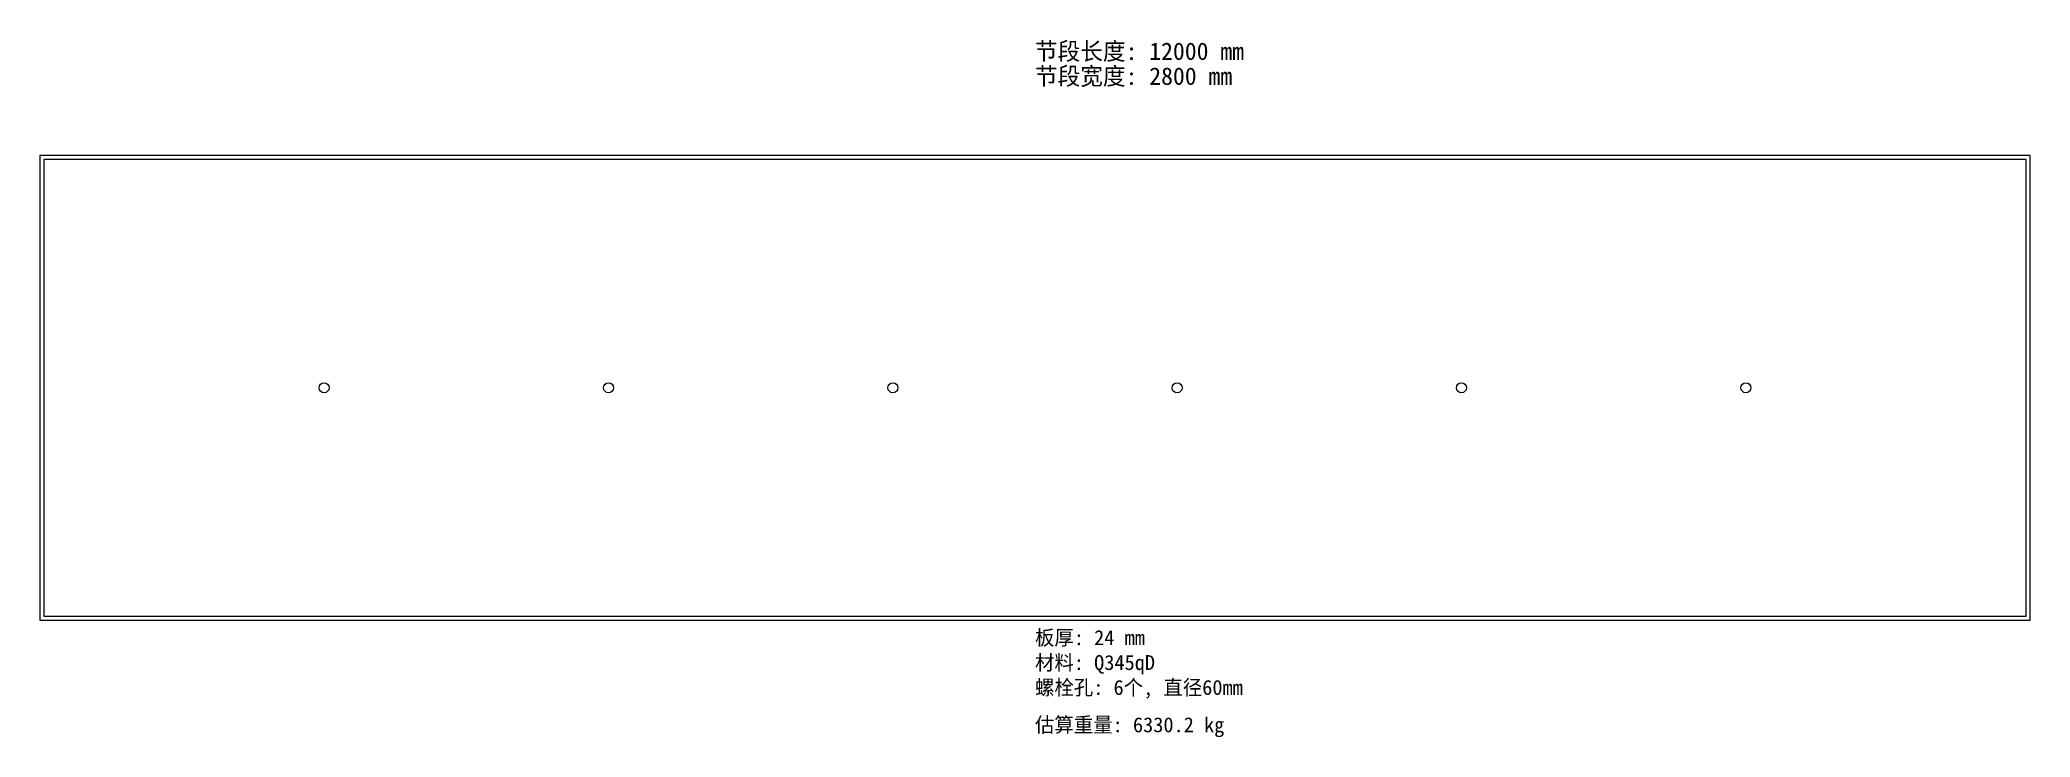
# Model space of a CAD drawing. Header units: millimetres. Extents: x 0 to 12000, y -705 to 3496.
import ezdxf

# ---------------------------------------------------------------- set-up
doc = ezdxf.new("R2010")
doc.units = ezdxf.units.MM
doc.layers.add('轮廓线', color=7, linetype='Continuous')

msp = doc.modelspace()

# ---------------------------------------------------------------- linework, layer by layer
at = {"layer": '轮廓线'}
for points in [[(0, 0), (12000, 0), (12000, 2800), (0, 2800), (0, 0)], [(24, 24), (11976, 24), (11976, 2776), (24, 2776), (24, 24)]]:
    msp.add_lwpolyline(points, close=True, dxfattribs=at)
for centre in [(1714, 1400), (3429, 1400), (5143, 1400), (6857, 1400), (8571, 1400), (10286, 1400)]:
    msp.add_circle(centre, 30, dxfattribs=at)

# ---------------------------------------------------------------- texts
for s, height, p in [('节段长度: 12000 mm', 105, (6000, 3375)), ('节段宽度: 2800 mm', 105, (6000, 3225)), ('板厚: 24 mm', 90, (6000, -150)), ('材料: Q345qD', 90, (6000, -300)), ('螺栓孔: 6个, 直径60mm', 90, (6000, -450)), ('估算重量: 6330.2 kg', 90, (6000, -675))]:
    msp.add_text(s, height=height).set_placement(p)

doc.saveas('drawing.dxf')
